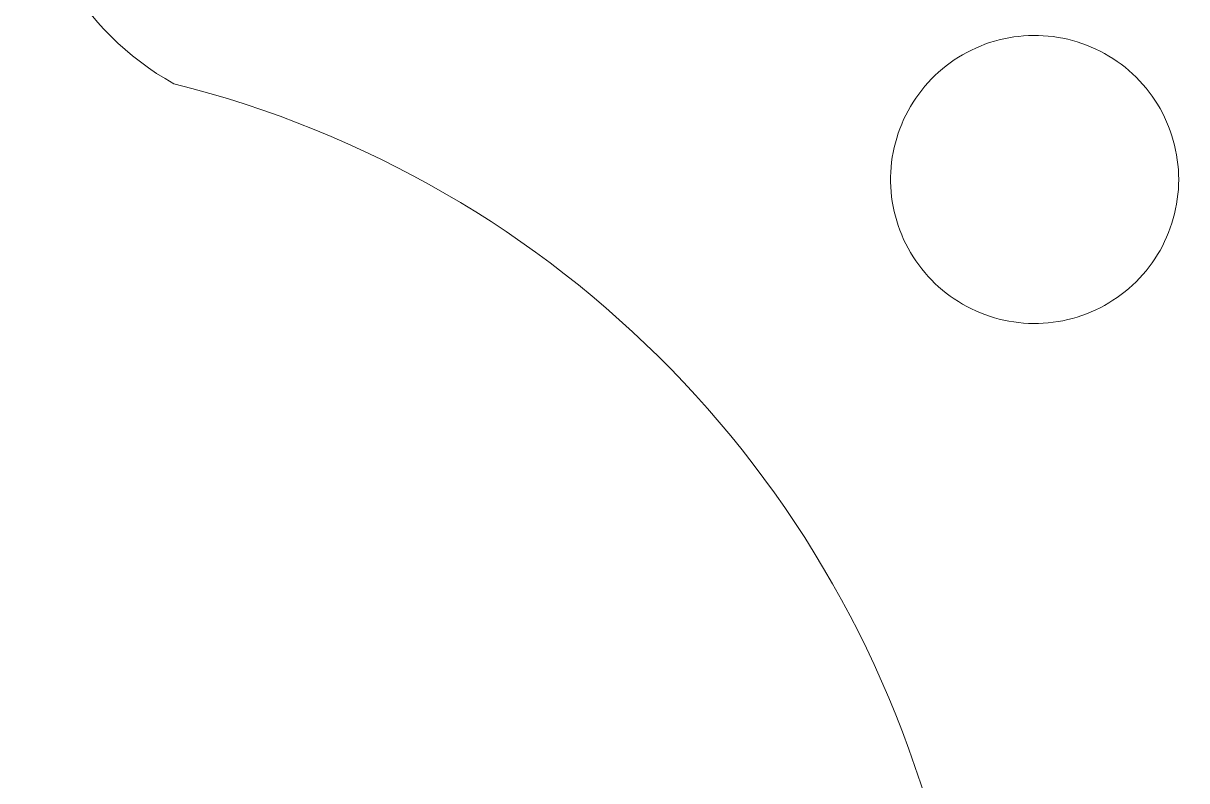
# Model space of a CAD drawing. Header units: millimetres. Extents: x -265 to 308, y -361 to 246.
# Drawn here: x -70.4 to -1.7, y 15.5 to 60.2 of the extents above; entities that cross this region are included whole.
import ezdxf

# ---------------------------------------------------------------- set-up
doc = ezdxf.new("R2010")
doc.units = ezdxf.units.MM
doc.header["$MEASUREMENT"] = 0
doc.layers.add('Layer 1', color=7, linetype='Continuous')

msp = doc.modelspace()

# ---------------------------------------------------------------- linework, layer by layer
at = {"layer": 'Layer 1', "lineweight": 9}
for points, knots in [([(51.3016, -52.0856), (51.3016, -52.0856), (29.7302, -52.0856), (29.7302, -52.0856), (29.7302, -52.0856), (29.7302, -52.0856), (29.7302, -52.0856), (29.7302, -52.0856), (29.7302, -52.0856), (29.7302, -52.0856), (29.7302, -56.5855), (29.7302, -56.5855), (29.7302, -56.5855), (29.7302, -56.5855), (-5.2697, -56.5855), (-5.2697, -56.5855), (-5.2697, -56.5855), (-5.2697, -56.5855), (-5.2697, -52.0856), (-5.2697, -52.0856), (-5.2697, -52.0856), (-5.2697, -52.0856), (-5.2697, -52.0856), (-5.2697, -52.0856), (-5.2697, -52.0856), (-5.2697, -52.0856), (-36.6373, -52.0856), (-36.6373, -52.0856), (-36.6373, -52.0856), (-36.6373, -52.0856), (-36.6373, -52.0856), (-36.6373, -52.0856), (-36.6373, -52.0856), (-18.6387, -36.9159), (-10.6522, -12.9439), (-15.9563, 9.9894), (-15.9563, 9.9894), (-21.2604, 32.9227), (-38.6692, 50.8796), (-61.5008, 56.606), (-61.5008, 56.606), (-61.5008, 56.606), (-61.5008, 56.606), (-61.5008, 56.606), (-61.5008, 56.606), (-67.0368, 59.678), (-70.3791, 65.5982), (-70.1494, 71.9253), (-70.1494, 71.9253), (-69.9197, 78.2524), (-66.0818, 83.9493), (-60.3376, 86.6117), (-60.3376, 86.6117), (-60.3376, 86.6117), (-60.3376, 86.6117), (-60.3376, 86.6117), (-60.3376, 86.6117), (-60.3376, 86.6117), (-59.4048, 86.797), (-59.4048, 86.797), (-59.4048, 86.797), (-59.4048, 86.797), (-58.456, 86.9607), (-58.456, 86.9607), (-58.456, 86.9607), (-58.456, 86.9607), (-57.4916, 87.1031), (-57.4916, 87.1031), (-57.4916, 87.1031), (-57.4916, 87.1031), (-56.512, 87.2239), (-56.512, 87.2239), (-56.512, 87.2239), (-56.512, 87.2239), (-55.5176, 87.3234), (-55.5176, 87.3234), (-55.5176, 87.3234), (-55.5176, 87.3234), (-54.5088, 87.4014), (-54.5088, 87.4014), (-54.5088, 87.4014), (-54.5088, 87.4014), (-53.486, 87.4582), (-53.486, 87.4582), (-53.486, 87.4582), (-53.486, 87.4582), (-52.4496, 87.4937), (-52.4496, 87.4937), (-52.4496, 87.4937), (-52.4496, 87.4937), (-51.4, 87.5078), (-51.4, 87.5078), (-51.4, 87.5078), (-51.4, 87.5078), (-50.3376, 87.5008), (-50.3376, 87.5008), (-50.3376, 87.5008), (-50.3376, 87.5008), (-49.2629, 87.4726), (-49.2629, 87.4726), (-49.2629, 87.4726), (-49.2629, 87.4726), (-48.1762, 87.4231), (-48.1762, 87.4231), (-48.1762, 87.4231), (-48.1762, 87.4231), (-47.0779, 87.3527), (-47.0779, 87.3527), (-47.0779, 87.3527), (-47.0779, 87.3527), (-45.9684, 87.261), (-45.9684, 87.261), (-45.9684, 87.261), (-45.9684, 87.261), (-44.8481, 87.1485), (-44.8481, 87.1485), (-44.8481, 87.1485), (-44.8481, 87.1485), (-43.7176, 87.0148), (-43.7176, 87.0148), (-43.7176, 87.0148), (-43.7176, 87.0148), (-42.577, 86.8603), (-42.577, 86.8603), (-42.577, 86.8603), (-42.577, 86.8603), (-41.4269, 86.6847), (-41.4269, 86.6847), (-41.4269, 86.6847), (-41.4269, 86.6847), (-40.2677, 86.4883), (-40.2677, 86.4883), (-40.2677, 86.4883), (-40.2677, 86.4883), (-39.0996, 86.2709), (-39.0996, 86.2709), (-39.0996, 86.2709), (-39.0996, 86.2709), (-37.9233, 86.0329), (-37.9233, 86.0329), (-37.9233, 86.0329), (-37.9233, 86.0329), (-36.739, 85.7739), (-36.739, 85.7739), (-36.739, 85.7739), (-36.739, 85.7739), (-35.5473, 85.4943), (-35.5473, 85.4943), (-35.5473, 85.4943), (-35.5473, 85.4943), (-34.3483, 85.194), (-34.3483, 85.194), (-34.3483, 85.194), (-34.3483, 85.194), (-33.1427, 84.8729), (-33.1427, 84.8729), (-33.1427, 84.8729), (-33.1427, 84.8729), (-31.9307, 84.5312), (-31.9307, 84.5312), (-31.9307, 84.5312), (-31.9307, 84.5312), (-30.7128, 84.169), (-30.7128, 84.169), (-30.7128, 84.169), (-30.7128, 84.169), (-29.4894, 83.786), (-29.4894, 83.786), (-29.4894, 83.786), (-29.4894, 83.786), (-28.2609, 83.3827), (-28.2609, 83.3827), (-28.2609, 83.3827), (-28.2609, 83.3827), (-27.0277, 82.9588), (-27.0277, 82.9588), (-27.0277, 82.9588), (-27.0277, 82.9588), (-25.7902, 82.5144), (-25.7902, 82.5144), (-25.7902, 82.5144), (-25.7902, 82.5144), (-24.5488, 82.0497), (-24.5488, 82.0497), (-24.5488, 82.0497), (-24.5488, 82.0497), (-23.3039, 81.5646), (-23.3039, 81.5646), (-23.3039, 81.5646), (-23.3039, 81.5646), (-22.0559, 81.0591), (-22.0559, 81.0591), (-22.0559, 81.0591), (-22.0559, 81.0591), (-20.8053, 80.5333), (-20.8053, 80.5333), (-20.8053, 80.5333), (-20.8053, 80.5333), (-19.5523, 79.9872), (-19.5523, 79.9872), (-19.5523, 79.9872), (-19.5523, 79.9872), (-18.2975, 79.4209), (-18.2975, 79.4209), (-18.2975, 79.4209), (-18.2975, 79.4209), (-17.0412, 78.8344), (-17.0412, 78.8344), (-17.0412, 78.8344), (-17.0412, 78.8344), (-15.7839, 78.2277), (-15.7839, 78.2277), (-15.7839, 78.2277), (-15.7839, 78.2277), (-14.5259, 77.6009), (-14.5259, 77.6009), (-14.5259, 77.6009), (-14.5259, 77.6009), (-13.2676, 76.954), (-13.2676, 76.954), (-13.2676, 76.954), (-13.2676, 76.954), (-12.0095, 76.287), (-12.0095, 76.287), (-12.0095, 76.287), (-12.0095, 76.287), (-10.7519, 75.6001), (-10.7519, 75.6001), (-10.7519, 75.6001), (-10.7519, 75.6001), (-9.4953, 74.8931), (-9.4953, 74.8931), (-9.4953, 74.8931), (-9.4953, 74.8931), (-8.24, 74.1662), (-8.24, 74.1662), (-8.24, 74.1662), (-8.24, 74.1662), (-6.9865, 73.4195), (-6.9865, 73.4195), (-6.9865, 73.4195), (-6.9865, 73.4195), (-5.7352, 72.6527), (-5.7352, 72.6527), (-5.7352, 72.6527), (-5.7352, 72.6527), (-4.4864, 71.8662), (-4.4864, 71.8662), (-4.4864, 71.8662), (-4.4864, 71.8662), (-3.2406, 71.0598), (-3.2406, 71.0598), (-3.2406, 71.0598), (-3.2406, 71.0598), (-1.9983, 70.2338), (-1.9983, 70.2338), (-1.9983, 70.2338), (-1.9983, 70.2338), (-0.7596, 69.388), (-0.7596, 69.388), (-0.7596, 69.388), (-0.7596, 69.388), (0.4748, 68.5225), (0.4748, 68.5225), (0.4748, 68.5225), (0.4748, 68.5225), (1.7047, 67.6374), (1.7047, 67.6374), (1.7047, 67.6374), (1.7047, 67.6374), (2.9295, 66.7326), (2.9295, 66.7326), (2.9295, 66.7326), (2.9295, 66.7326), (4.149, 65.8083), (4.149, 65.8083), (4.149, 65.8083), (4.149, 65.8083), (5.3626, 64.8643), (5.3626, 64.8643), (5.3626, 64.8643), (5.3626, 64.8643), (6.5701, 63.9009), (6.5701, 63.9009), (6.5701, 63.9009), (6.5701, 63.9009), (7.7709, 62.9181), (7.7709, 62.9181), (7.7709, 62.9181), (7.7709, 62.9181), (8.9647, 61.9158), (8.9647, 61.9158), (8.9647, 61.9158), (8.9647, 61.9158), (10.1511, 60.8941), (10.1511, 60.8941), (10.1511, 60.8941), (10.1511, 60.8941), (11.3297, 59.8531), (11.3297, 59.8531), (11.3297, 59.8531), (11.3297, 59.8531), (12.5001, 58.7926), (12.5001, 58.7926), (12.5001, 58.7926), (12.5001, 58.7926), (13.6618, 57.7129), (13.6618, 57.7129), (13.6618, 57.7129), (13.6618, 57.7129), (14.8144, 56.614), (14.8144, 56.614), (14.8144, 56.614), (14.8144, 56.614), (15.9576, 55.4959), (15.9576, 55.4959), (15.9576, 55.4959), (15.9576, 55.4959), (17.091, 54.3585), (17.091, 54.3585), (17.091, 54.3585), (17.091, 54.3585), (18.2142, 53.202), (18.2142, 53.202), (18.2142, 53.202), (18.2142, 53.202), (19.3266, 52.0265), (19.3266, 52.0265), (19.3266, 52.0265), (19.3266, 52.0265), (20.4281, 50.8319), (20.4281, 50.8319), (20.4281, 50.8319), (20.4281, 50.8319), (21.5181, 49.6183), (21.5181, 49.6183), (21.5181, 49.6183), (21.5181, 49.6183), (22.5962, 48.3856), (22.5962, 48.3856), (22.5962, 48.3856), (22.5962, 48.3856), (23.662, 47.1339), (23.662, 47.1339), (23.662, 47.1339), (23.662, 47.1339), (24.7153, 45.8634), (24.7153, 45.8634), (24.7153, 45.8634), (24.7153, 45.8634), (25.7554, 44.574), (25.7554, 44.574), (25.7554, 44.574), (25.7554, 44.574), (26.782, 43.2658), (26.782, 43.2658), (26.782, 43.2658), (26.782, 43.2658), (27.7947, 41.9386), (27.7947, 41.9386), (27.7947, 41.9386), (27.7947, 41.9386), (28.7931, 40.5928), (28.7931, 40.5928), (28.7931, 40.5928), (28.7931, 40.5928), (29.7769, 39.2282), (29.7769, 39.2282), (29.7769, 39.2282), (29.7769, 39.2282), (30.7456, 37.8449), (30.7456, 37.8449), (30.7456, 37.8449), (30.7456, 37.8449), (31.6987, 36.4429), (31.6987, 36.4429), (31.6987, 36.4429), (31.6987, 36.4429), (32.636, 35.0224), (32.636, 35.0224), (32.636, 35.0224), (32.636, 35.0224), (33.5569, 33.5832), (33.5569, 33.5832), (33.5569, 33.5832), (33.5569, 33.5832), (34.4612, 32.1254), (34.4612, 32.1254), (34.4612, 32.1254), (34.4612, 32.1254), (35.3483, 30.6492), (35.3483, 30.6492), (35.3483, 30.6492), (35.3483, 30.6492), (36.2179, 29.1544), (36.2179, 29.1544), (36.2179, 29.1544), (36.2179, 29.1544), (37.0695, 27.6413), (37.0695, 27.6413), (37.0695, 27.6413), (37.0695, 27.6413), (37.9029, 26.1096), (37.9029, 26.1096), (37.9029, 26.1096), (37.9029, 26.1096), (38.7175, 24.5596), (38.7175, 24.5596), (38.7175, 24.5596), (38.7175, 24.5596), (39.5129, 22.9914), (39.5129, 22.9914), (39.5129, 22.9914), (39.5129, 22.9914), (40.2889, 21.4047), (40.2889, 21.4047), (40.2889, 21.4047), (40.2889, 21.4047), (41.0448, 19.7998), (41.0448, 19.7998), (41.0448, 19.7998), (41.0448, 19.7998), (41.7805, 18.1768), (41.7805, 18.1768), (41.7805, 18.1768), (41.7805, 18.1768), (42.4953, 16.5354), (42.4953, 16.5354), (42.4953, 16.5354), (42.4953, 16.5354), (43.1891, 14.876), (43.1891, 14.876), (43.1891, 14.876), (43.1891, 14.876), (43.8613, 13.1984), (43.8613, 13.1984), (43.8613, 13.1984), (43.8613, 13.1984), (44.5114, 11.5028), (44.5114, 11.5028), (44.5114, 11.5028), (44.5114, 11.5028), (45.1393, 9.7891), (45.1393, 9.7891), (45.1393, 9.7891), (45.1393, 9.7891), (45.7443, 8.0574), (45.7443, 8.0574), (45.7443, 8.0574), (45.7443, 8.0574), (46.3262, 6.3078), (46.3262, 6.3078), (46.3262, 6.3078), (46.3262, 6.3078), (46.8844, 4.5402), (46.8844, 4.5402), (46.8844, 4.5402), (46.8844, 4.5402), (47.4187, 2.7547), (47.4187, 2.7547), (47.4187, 2.7547), (47.4187, 2.7547), (47.9287, 0.9513), (47.9287, 0.9513), (47.9287, 0.9513), (47.9287, 0.9513), (48.4138, -0.87), (48.4138, -0.87), (48.4138, -0.87), (48.4138, -0.87), (48.8737, -2.709), (48.8737, -2.709), (48.8737, -2.709), (48.8737, -2.709), (49.308, -4.5657), (49.308, -4.5657), (49.308, -4.5657), (49.308, -4.5657), (49.7163, -6.44), (49.7163, -6.44), (49.7163, -6.44), (49.7163, -6.44), (50.0982, -8.3323), (50.0982, -8.3323), (50.0982, -8.3323), (50.0982, -8.3323), (50.4533, -10.242), (50.4533, -10.242), (50.4533, -10.242), (50.4533, -10.242), (50.7812, -12.1693), (50.7812, -12.1693), (50.7812, -12.1693), (50.7812, -12.1693), (51.0814, -14.1142), (51.0814, -14.1142), (51.0814, -14.1142), (51.0814, -14.1142), (51.3536, -16.0768), (51.3536, -16.0768), (51.3536, -16.0768), (51.3536, -16.0768), (51.5974, -18.0567), (51.5974, -18.0567), (51.5974, -18.0567), (51.5974, -18.0567), (51.8124, -20.0541), (51.8124, -20.0541), (51.8124, -20.0541), (51.8124, -20.0541), (51.998, -22.0689), (51.998, -22.0689), (51.998, -22.0689), (51.998, -22.0689), (52.1541, -24.1012), (52.1541, -24.1012), (52.1541, -24.1012), (52.1541, -24.1012), (52.2801, -26.1508), (52.2801, -26.1508), (52.2801, -26.1508), (52.2801, -26.1508), (52.3757, -28.2177), (52.3757, -28.2177), (52.3757, -28.2177), (52.3757, -28.2177), (52.4404, -30.3019), (52.4404, -30.3019), (52.4404, -30.3019), (52.4404, -30.3019), (52.4739, -32.4032), (52.4739, -32.4032), (52.4739, -32.4032), (52.4739, -32.4032), (52.4756, -34.5218), (52.4756, -34.5218), (52.4756, -34.5218), (52.4756, -34.5218), (52.4454, -36.6575), (52.4454, -36.6575), (52.4454, -36.6575), (52.4454, -36.6575), (52.3826, -38.8105), (52.3826, -38.8105), (52.3826, -38.8105), (52.3826, -38.8105), (52.287, -40.9805), (52.287, -40.9805), (52.287, -40.9805), (52.287, -40.9805), (52.1581, -43.1675), (52.1581, -43.1675), (52.1581, -43.1675), (52.1581, -43.1675), (51.9955, -45.3716), (51.9955, -45.3716), (51.9955, -45.3716), (51.9955, -45.3716), (51.7988, -47.5927), (51.7988, -47.5927), (51.7988, -47.5927), (51.7988, -47.5927), (51.5676, -49.8307), (51.5676, -49.8307), (51.5676, -49.8307), (51.5676, -49.8307), (51.3016, -52.0856), (51.3016, -52.0856)], [0, 0, 0, 0, 0.006993, 0.006993, 0.006993, 0.006993, 0.013986, 0.013986, 0.013986, 0.013986, 0.020979, 0.020979, 0.020979, 0.020979, 0.027972, 0.027972, 0.027972, 0.027972, 0.034965, 0.034965, 0.034965, 0.034965, 0.041958, 0.041958, 0.041958, 0.041958, 0.048951, 0.048951, 0.048951, 0.048951, 0.0559441, 0.0559441, 0.0559441, 0.0559441, 0.0629371, 0.0629371, 0.0629371, 0.0629371, 0.0699301, 0.0699301, 0.0699301, 0.0699301, 0.0769231, 0.0769231, 0.0769231, 0.0769231, 0.0839161, 0.0839161, 0.0839161, 0.0839161, 0.0909091, 0.0909091, 0.0909091, 0.0909091, 0.0979021, 0.0979021, 0.0979021, 0.0979021, 0.1048951, 0.1048951, 0.1048951, 0.1048951, 0.1118881, 0.1118881, 0.1118881, 0.1118881, 0.1188811, 0.1188811, 0.1188811, 0.1188811, 0.1258741, 0.1258741, 0.1258741, 0.1258741, 0.1328671, 0.1328671, 0.1328671, 0.1328671, 0.1398601, 0.1398601, 0.1398601, 0.1398601, 0.1468531, 0.1468531, 0.1468531, 0.1468531, 0.1538462, 0.1538462, 0.1538462, 0.1538462, 0.1608392, 0.1608392, 0.1608392, 0.1608392, 0.1678322, 0.1678322, 0.1678322, 0.1678322, 0.1748252, 0.1748252, 0.1748252, 0.1748252, 0.1818182, 0.1818182, 0.1818182, 0.1818182, 0.1888112, 0.1888112, 0.1888112, 0.1888112, 0.1958042, 0.1958042, 0.1958042, 0.1958042, 0.2027972, 0.2027972, 0.2027972, 0.2027972, 0.2097902, 0.2097902, 0.2097902, 0.2097902, 0.2167832, 0.2167832, 0.2167832, 0.2167832, 0.2237762, 0.2237762, 0.2237762, 0.2237762, 0.2307692, 0.2307692, 0.2307692, 0.2307692, 0.2377622, 0.2377622, 0.2377622, 0.2377622, 0.2447552, 0.2447552, 0.2447552, 0.2447552, 0.2517483, 0.2517483, 0.2517483, 0.2517483, 0.2587413, 0.2587413, 0.2587413, 0.2587413, 0.2657343, 0.2657343, 0.2657343, 0.2657343, 0.2727273, 0.2727273, 0.2727273, 0.2727273, 0.2797203, 0.2797203, 0.2797203, 0.2797203, 0.2867133, 0.2867133, 0.2867133, 0.2867133, 0.2937063, 0.2937063, 0.2937063, 0.2937063, 0.3006993, 0.3006993, 0.3006993, 0.3006993, 0.3076923, 0.3076923, 0.3076923, 0.3076923, 0.3146853, 0.3146853, 0.3146853, 0.3146853, 0.3216783, 0.3216783, 0.3216783, 0.3216783, 0.3286713, 0.3286713, 0.3286713, 0.3286713, 0.3356643, 0.3356643, 0.3356643, 0.3356643, 0.3426573, 0.3426573, 0.3426573, 0.3426573, 0.3496503, 0.3496503, 0.3496503, 0.3496503, 0.3566434, 0.3566434, 0.3566434, 0.3566434, 0.3636364, 0.3636364, 0.3636364, 0.3636364, 0.3706294, 0.3706294, 0.3706294, 0.3706294, 0.3776224, 0.3776224, 0.3776224, 0.3776224, 0.3846154, 0.3846154, 0.3846154, 0.3846154, 0.3916084, 0.3916084, 0.3916084, 0.3916084, 0.3986014, 0.3986014, 0.3986014, 0.3986014, 0.4055944, 0.4055944, 0.4055944, 0.4055944, 0.4125874, 0.4125874, 0.4125874, 0.4125874, 0.4195804, 0.4195804, 0.4195804, 0.4195804, 0.4265734, 0.4265734, 0.4265734, 0.4265734, 0.4335664, 0.4335664, 0.4335664, 0.4335664, 0.4405594, 0.4405594, 0.4405594, 0.4405594, 0.4475524, 0.4475524, 0.4475524, 0.4475524, 0.4545455, 0.4545455, 0.4545455, 0.4545455, 0.4615385, 0.4615385, 0.4615385, 0.4615385, 0.4685315, 0.4685315, 0.4685315, 0.4685315, 0.4755245, 0.4755245, 0.4755245, 0.4755245, 0.4825175, 0.4825175, 0.4825175, 0.4825175, 0.4895105, 0.4895105, 0.4895105, 0.4895105, 0.4965035, 0.4965035, 0.4965035, 0.4965035, 0.5034965, 0.5034965, 0.5034965, 0.5034965, 0.5104895, 0.5104895, 0.5104895, 0.5104895, 0.5174825, 0.5174825, 0.5174825, 0.5174825, 0.5244755, 0.5244755, 0.5244755, 0.5244755, 0.5314685, 0.5314685, 0.5314685, 0.5314685, 0.5384615, 0.5384615, 0.5384615, 0.5384615, 0.5454545, 0.5454545, 0.5454545, 0.5454545, 0.5524476, 0.5524476, 0.5524476, 0.5524476, 0.5594406, 0.5594406, 0.5594406, 0.5594406, 0.5664336, 0.5664336, 0.5664336, 0.5664336, 0.5734266, 0.5734266, 0.5734266, 0.5734266, 0.5804196, 0.5804196, 0.5804196, 0.5804196, 0.5874126, 0.5874126, 0.5874126, 0.5874126, 0.5944056, 0.5944056, 0.5944056, 0.5944056, 0.6013986, 0.6013986, 0.6013986, 0.6013986, 0.6083916, 0.6083916, 0.6083916, 0.6083916, 0.6153846, 0.6153846, 0.6153846, 0.6153846, 0.6223776, 0.6223776, 0.6223776, 0.6223776, 0.6293706, 0.6293706, 0.6293706, 0.6293706, 0.6363636, 0.6363636, 0.6363636, 0.6363636, 0.6433566, 0.6433566, 0.6433566, 0.6433566, 0.6503497, 0.6503497, 0.6503497, 0.6503497, 0.6573427, 0.6573427, 0.6573427, 0.6573427, 0.6643357, 0.6643357, 0.6643357, 0.6643357, 0.6713287, 0.6713287, 0.6713287, 0.6713287, 0.6783217, 0.6783217, 0.6783217, 0.6783217, 0.6853147, 0.6853147, 0.6853147, 0.6853147, 0.6923077, 0.6923077, 0.6923077, 0.6923077, 0.6993007, 0.6993007, 0.6993007, 0.6993007, 0.7062937, 0.7062937, 0.7062937, 0.7062937, 0.7132867, 0.7132867, 0.7132867, 0.7132867, 0.7202797, 0.7202797, 0.7202797, 0.7202797, 0.7272727, 0.7272727, 0.7272727, 0.7272727, 0.7342657, 0.7342657, 0.7342657, 0.7342657, 0.7412587, 0.7412587, 0.7412587, 0.7412587, 0.7482517, 0.7482517, 0.7482517, 0.7482517, 0.7552448, 0.7552448, 0.7552448, 0.7552448, 0.7622378, 0.7622378, 0.7622378, 0.7622378, 0.7692308, 0.7692308, 0.7692308, 0.7692308, 0.7762238, 0.7762238, 0.7762238, 0.7762238, 0.7832168, 0.7832168, 0.7832168, 0.7832168, 0.7902098, 0.7902098, 0.7902098, 0.7902098, 0.7972028, 0.7972028, 0.7972028, 0.7972028, 0.8041958, 0.8041958, 0.8041958, 0.8041958, 0.8111888, 0.8111888, 0.8111888, 0.8111888, 0.8181818, 0.8181818, 0.8181818, 0.8181818, 0.8251748, 0.8251748, 0.8251748, 0.8251748, 0.8321678, 0.8321678, 0.8321678, 0.8321678, 0.8391608, 0.8391608, 0.8391608, 0.8391608, 0.8461538, 0.8461538, 0.8461538, 0.8461538, 0.8531469, 0.8531469, 0.8531469, 0.8531469, 0.8601399, 0.8601399, 0.8601399, 0.8601399, 0.8671329, 0.8671329, 0.8671329, 0.8671329, 0.8741259, 0.8741259, 0.8741259, 0.8741259, 0.8811189, 0.8811189, 0.8811189, 0.8811189, 0.8881119, 0.8881119, 0.8881119, 0.8881119, 0.8951049, 0.8951049, 0.8951049, 0.8951049, 0.9020979, 0.9020979, 0.9020979, 0.9020979, 0.9090909, 0.9090909, 0.9090909, 0.9090909, 0.9160839, 0.9160839, 0.9160839, 0.9160839, 0.9230769, 0.9230769, 0.9230769, 0.9230769, 0.9300699, 0.9300699, 0.9300699, 0.9300699, 0.9370629, 0.9370629, 0.9370629, 0.9370629, 0.9440559, 0.9440559, 0.9440559, 0.9440559, 0.951049, 0.951049, 0.951049, 0.951049, 0.958042, 0.958042, 0.958042, 0.958042, 0.965035, 0.965035, 0.965035, 0.965035, 0.972028, 0.972028, 0.972028, 0.972028, 0.979021, 0.979021, 0.979021, 0.979021, 0.986014, 0.986014, 0.986014, 0.986014, 1, 1, 1, 1]), ([(-2.2019, 50.9513), (-2.2019, 50.9513), (-2.2069, 51.2431), (-2.2069, 51.2431), (-2.2069, 51.2431), (-2.2069, 51.2431), (-2.2219, 51.5346), (-2.2219, 51.5346), (-2.2219, 51.5346), (-2.2219, 51.5346), (-2.2469, 51.8252), (-2.2469, 51.8252), (-2.2469, 51.8252), (-2.2469, 51.8252), (-2.2819, 52.115), (-2.2819, 52.115), (-2.2819, 52.115), (-2.2819, 52.115), (-2.3268, 52.4033), (-2.3268, 52.4033), (-2.3268, 52.4033), (-2.3268, 52.4033), (-2.3816, 52.69), (-2.3816, 52.69), (-2.3816, 52.69), (-2.3816, 52.69), (-2.4461, 52.9745), (-2.4461, 52.9745), (-2.4461, 52.9745), (-2.4461, 52.9745), (-2.5205, 53.2567), (-2.5205, 53.2567), (-2.5205, 53.2567), (-2.5205, 53.2567), (-2.6045, 53.5363), (-2.6045, 53.5363), (-2.6045, 53.5363), (-2.6045, 53.5363), (-2.698, 53.8126), (-2.698, 53.8126), (-2.698, 53.8126), (-2.698, 53.8126), (-2.8009, 54.0857), (-2.8009, 54.0857), (-2.8009, 54.0857), (-2.8009, 54.0857), (-2.9132, 54.3551), (-2.9132, 54.3551), (-2.9132, 54.3551), (-2.9132, 54.3551), (-3.0346, 54.6205), (-3.0346, 54.6205), (-3.0346, 54.6205), (-3.0346, 54.6205), (-3.1651, 54.8815), (-3.1651, 54.8815), (-3.1651, 54.8815), (-3.1651, 54.8815), (-3.3044, 55.138), (-3.3044, 55.138), (-3.3044, 55.138), (-3.3044, 55.138), (-3.4525, 55.3894), (-3.4525, 55.3894), (-3.4525, 55.3894), (-3.4525, 55.3894), (-3.6091, 55.6356), (-3.6091, 55.6356), (-3.6091, 55.6356), (-3.6091, 55.6356), (-3.7741, 55.8764), (-3.7741, 55.8764), (-3.7741, 55.8764), (-3.7741, 55.8764), (-3.9472, 56.1112), (-3.9472, 56.1112), (-3.9472, 56.1112), (-3.9472, 56.1112), (-4.1284, 56.3401), (-4.1284, 56.3401), (-4.1284, 56.3401), (-4.1284, 56.3401), (-4.3172, 56.5625), (-4.3172, 56.5625), (-4.3172, 56.5625), (-4.3172, 56.5625), (-4.5136, 56.7785), (-4.5136, 56.7785), (-4.5136, 56.7785), (-4.5136, 56.7785), (-4.7173, 56.9875), (-4.7173, 56.9875), (-4.7173, 56.9875), (-4.7173, 56.9875), (-4.928, 57.1894), (-4.928, 57.1894), (-4.928, 57.1894), (-4.928, 57.1894), (-5.1455, 57.3838), (-5.1455, 57.3838), (-5.1455, 57.3838), (-5.1455, 57.3838), (-5.3697, 57.5708), (-5.3697, 57.5708), (-5.3697, 57.5708), (-5.3697, 57.5708), (-5.6, 57.7499), (-5.6, 57.7499), (-5.6, 57.7499), (-5.6, 57.7499), (-5.8364, 57.921), (-5.8364, 57.921), (-5.8364, 57.921), (-5.8364, 57.921), (-6.0785, 58.084), (-6.0785, 58.084), (-6.0785, 58.084), (-6.0785, 58.084), (-6.3261, 58.2384), (-6.3261, 58.2384), (-6.3261, 58.2384), (-6.3261, 58.2384), (-6.5788, 58.3844), (-6.5788, 58.3844), (-6.5788, 58.3844), (-6.5788, 58.3844), (-6.8365, 58.5215), (-6.8365, 58.5215), (-6.8365, 58.5215), (-6.8365, 58.5215), (-7.0986, 58.6498), (-7.0986, 58.6498), (-7.0986, 58.6498), (-7.0986, 58.6498), (-7.365, 58.7689), (-7.365, 58.7689), (-7.365, 58.7689), (-7.365, 58.7689), (-7.6353, 58.8788), (-7.6353, 58.8788), (-7.6353, 58.8788), (-7.6353, 58.8788), (-7.9092, 58.9794), (-7.9092, 58.9794), (-7.9092, 58.9794), (-7.9092, 58.9794), (-8.1865, 59.0706), (-8.1865, 59.0706), (-8.1865, 59.0706), (-8.1865, 59.0706), (-8.4666, 59.1521), (-8.4666, 59.1521), (-8.4666, 59.1521), (-8.4666, 59.1521), (-8.7495, 59.224), (-8.7495, 59.224), (-8.7495, 59.224), (-8.7495, 59.224), (-9.0346, 59.2862), (-9.0346, 59.2862), (-9.0346, 59.2862), (-9.0346, 59.2862), (-9.3218, 59.3385), (-9.3218, 59.3385), (-9.3218, 59.3385), (-9.3218, 59.3385), (-9.6104, 59.3809), (-9.6104, 59.3809), (-9.6104, 59.3809), (-9.6104, 59.3809), (-9.9005, 59.4135), (-9.9005, 59.4135), (-9.9005, 59.4135), (-9.9005, 59.4135), (-10.1914, 59.4359), (-10.1914, 59.4359), (-10.1914, 59.4359), (-10.1914, 59.4359), (-10.483, 59.4485), (-10.483, 59.4485), (-10.483, 59.4485), (-10.483, 59.4485), (-10.7748, 59.451), (-10.7748, 59.451), (-10.7748, 59.451), (-10.7748, 59.451), (-11.0666, 59.4435), (-11.0666, 59.4435), (-11.0666, 59.4435), (-11.0666, 59.4435), (-11.3578, 59.4259), (-11.3578, 59.4259), (-11.3578, 59.4259), (-11.3578, 59.4259), (-11.6484, 59.3985), (-11.6484, 59.3985), (-11.6484, 59.3985), (-11.6484, 59.3985), (-11.9378, 59.361), (-11.9378, 59.361), (-11.9378, 59.361), (-11.9378, 59.361), (-12.2257, 59.3136), (-12.2257, 59.3136), (-12.2257, 59.3136), (-12.2257, 59.3136), (-12.5119, 59.2564), (-12.5119, 59.2564), (-12.5119, 59.2564), (-12.5119, 59.2564), (-12.7959, 59.1894), (-12.7959, 59.1894), (-12.7959, 59.1894), (-12.7959, 59.1894), (-13.0775, 59.1126), (-13.0775, 59.1126), (-13.0775, 59.1126), (-13.0775, 59.1126), (-13.3562, 59.0261), (-13.3562, 59.0261), (-13.3562, 59.0261), (-13.3562, 59.0261), (-13.6319, 58.9303), (-13.6319, 58.9303), (-13.6319, 58.9303), (-13.6319, 58.9303), (-13.904, 58.8251), (-13.904, 58.8251), (-13.904, 58.8251), (-13.904, 58.8251), (-14.1725, 58.7105), (-14.1725, 58.7105), (-14.1725, 58.7105), (-14.1725, 58.7105), (-14.4367, 58.5868), (-14.4367, 58.5868), (-14.4367, 58.5868), (-14.4367, 58.5868), (-14.6966, 58.454), (-14.6966, 58.454), (-14.6966, 58.454), (-14.6966, 58.454), (-14.9519, 58.3125), (-14.9519, 58.3125), (-14.9519, 58.3125), (-14.9519, 58.3125), (-15.2021, 58.1623), (-15.2021, 58.1623), (-15.2021, 58.1623), (-15.2021, 58.1623), (-15.4469, 58.0036), (-15.4469, 58.0036), (-15.4469, 58.0036), (-15.4469, 58.0036), (-15.6862, 57.8364), (-15.6862, 57.8364), (-15.6862, 57.8364), (-15.6862, 57.8364), (-15.9197, 57.6613), (-15.9197, 57.6613), (-15.9197, 57.6613), (-15.9197, 57.6613), (-16.1469, 57.4783), (-16.1469, 57.4783), (-16.1469, 57.4783), (-16.1469, 57.4783), (-16.3678, 57.2875), (-16.3678, 57.2875), (-16.3678, 57.2875), (-16.3678, 57.2875), (-16.5819, 57.0893), (-16.5819, 57.0893), (-16.5819, 57.0893), (-16.5819, 57.0893), (-16.7892, 56.8838), (-16.7892, 56.8838), (-16.7892, 56.8838), (-16.7892, 56.8838), (-16.9892, 56.6714), (-16.9892, 56.6714), (-16.9892, 56.6714), (-16.9892, 56.6714), (-17.1819, 56.4522), (-17.1819, 56.4522), (-17.1819, 56.4522), (-17.1819, 56.4522), (-17.3669, 56.2265), (-17.3669, 56.2265), (-17.3669, 56.2265), (-17.3669, 56.2265), (-17.544, 55.9945), (-17.544, 55.9945), (-17.544, 55.9945), (-17.544, 55.9945), (-17.7131, 55.7567), (-17.7131, 55.7567), (-17.7131, 55.7567), (-17.7131, 55.7567), (-17.8739, 55.5132), (-17.8739, 55.5132), (-17.8739, 55.5132), (-17.8739, 55.5132), (-18.0263, 55.2643), (-18.0263, 55.2643), (-18.0263, 55.2643), (-18.0263, 55.2643), (-18.1701, 55.0104), (-18.1701, 55.0104), (-18.1701, 55.0104), (-18.1701, 55.0104), (-18.305, 54.7516), (-18.305, 54.7516), (-18.305, 54.7516), (-18.305, 54.7516), (-18.4309, 54.4883), (-18.4309, 54.4883), (-18.4309, 54.4883), (-18.4309, 54.4883), (-18.5478, 54.221), (-18.5478, 54.221), (-18.5478, 54.221), (-18.5478, 54.221), (-18.6554, 53.9497), (-18.6554, 53.9497), (-18.6554, 53.9497), (-18.6554, 53.9497), (-18.7537, 53.6748), (-18.7537, 53.6748), (-18.7537, 53.6748), (-18.7537, 53.6748), (-18.8424, 53.3969), (-18.8424, 53.3969), (-18.8424, 53.3969), (-18.8424, 53.3969), (-18.9216, 53.116), (-18.9216, 53.116), (-18.9216, 53.116), (-18.9216, 53.116), (-18.9911, 52.8325), (-18.9911, 52.8325), (-18.9911, 52.8325), (-18.9911, 52.8325), (-19.0508, 52.5469), (-19.0508, 52.5469), (-19.0508, 52.5469), (-19.0508, 52.5469), (-19.1006, 52.2593), (-19.1006, 52.2593), (-19.1006, 52.2593), (-19.1006, 52.2593), (-19.1405, 51.9702), (-19.1405, 51.9702), (-19.1405, 51.9702), (-19.1405, 51.9702), (-19.1706, 51.68), (-19.1706, 51.68), (-19.1706, 51.68), (-19.1706, 51.68), (-19.1906, 51.3888), (-19.1906, 51.3888), (-19.1906, 51.3888), (-19.1906, 51.3888), (-19.2006, 51.0972), (-19.2006, 51.0972), (-19.2006, 51.0972), (-19.2006, 51.0972), (-19.2006, 50.8053), (-19.2006, 50.8053), (-19.2006, 50.8053), (-19.2006, 50.8053), (-19.1906, 50.5137), (-19.1906, 50.5137), (-19.1906, 50.5137), (-19.1906, 50.5137), (-19.1706, 50.2226), (-19.1706, 50.2226), (-19.1706, 50.2226), (-19.1706, 50.2226), (-19.1405, 49.9323), (-19.1405, 49.9323), (-19.1405, 49.9323), (-19.1405, 49.9323), (-19.1006, 49.6432), (-19.1006, 49.6432), (-19.1006, 49.6432), (-19.1006, 49.6432), (-19.0508, 49.3557), (-19.0508, 49.3557), (-19.0508, 49.3557), (-19.0508, 49.3557), (-18.9911, 49.07), (-18.9911, 49.07), (-18.9911, 49.07), (-18.9911, 49.07), (-18.9216, 48.7865), (-18.9216, 48.7865), (-18.9216, 48.7865), (-18.9216, 48.7865), (-18.8424, 48.5056), (-18.8424, 48.5056), (-18.8424, 48.5056), (-18.8424, 48.5056), (-18.7537, 48.2277), (-18.7537, 48.2277), (-18.7537, 48.2277), (-18.7537, 48.2277), (-18.6554, 47.9529), (-18.6554, 47.9529), (-18.6554, 47.9529), (-18.6554, 47.9529), (-18.5478, 47.6817), (-18.5478, 47.6817), (-18.5478, 47.6817), (-18.5478, 47.6817), (-18.4309, 47.4142), (-18.4309, 47.4142), (-18.4309, 47.4142), (-18.4309, 47.4142), (-18.305, 47.151), (-18.305, 47.151), (-18.305, 47.151), (-18.305, 47.151), (-18.1701, 46.8922), (-18.1701, 46.8922), (-18.1701, 46.8922), (-18.1701, 46.8922), (-18.0263, 46.6382), (-18.0263, 46.6382), (-18.0263, 46.6382), (-18.0263, 46.6382), (-17.8739, 46.3893), (-17.8739, 46.3893), (-17.8739, 46.3893), (-17.8739, 46.3893), (-17.7131, 46.1459), (-17.7131, 46.1459), (-17.7131, 46.1459), (-17.7131, 46.1459), (-17.544, 45.908), (-17.544, 45.908), (-17.544, 45.908), (-17.544, 45.908), (-17.3669, 45.676), (-17.3669, 45.676), (-17.3669, 45.676), (-17.3669, 45.676), (-17.1819, 45.4505), (-17.1819, 45.4505), (-17.1819, 45.4505), (-17.1819, 45.4505), (-16.9892, 45.2312), (-16.9892, 45.2312), (-16.9892, 45.2312), (-16.9892, 45.2312), (-16.7892, 45.0187), (-16.7892, 45.0187), (-16.7892, 45.0187), (-16.7892, 45.0187), (-16.5819, 44.8133), (-16.5819, 44.8133), (-16.5819, 44.8133), (-16.5819, 44.8133), (-16.3678, 44.615), (-16.3678, 44.615), (-16.3678, 44.615), (-16.3678, 44.615), (-16.1469, 44.4243), (-16.1469, 44.4243), (-16.1469, 44.4243), (-16.1469, 44.4243), (-15.9197, 44.2412), (-15.9197, 44.2412), (-15.9197, 44.2412), (-15.9197, 44.2412), (-15.6862, 44.0661), (-15.6862, 44.0661), (-15.6862, 44.0661), (-15.6862, 44.0661), (-15.4469, 43.8991), (-15.4469, 43.8991), (-15.4469, 43.8991), (-15.4469, 43.8991), (-15.2021, 43.7403), (-15.2021, 43.7403), (-15.2021, 43.7403), (-15.2021, 43.7403), (-14.9519, 43.5901), (-14.9519, 43.5901), (-14.9519, 43.5901), (-14.9519, 43.5901), (-14.6966, 43.4485), (-14.6966, 43.4485), (-14.6966, 43.4485), (-14.6966, 43.4485), (-14.4367, 43.3158), (-14.4367, 43.3158), (-14.4367, 43.3158), (-14.4367, 43.3158), (-14.1725, 43.192), (-14.1725, 43.192), (-14.1725, 43.192), (-14.1725, 43.192), (-13.904, 43.0775), (-13.904, 43.0775), (-13.904, 43.0775), (-13.904, 43.0775), (-13.6319, 42.9722), (-13.6319, 42.9722), (-13.6319, 42.9722), (-13.6319, 42.9722), (-13.3562, 42.8764), (-13.3562, 42.8764), (-13.3562, 42.8764), (-13.3562, 42.8764), (-13.0775, 42.7901), (-13.0775, 42.7901), (-13.0775, 42.7901), (-13.0775, 42.7901), (-12.7959, 42.7133), (-12.7959, 42.7133), (-12.7959, 42.7133), (-12.7959, 42.7133), (-12.5119, 42.6463), (-12.5119, 42.6463), (-12.5119, 42.6463), (-12.5119, 42.6463), (-12.2257, 42.589), (-12.2257, 42.589), (-12.2257, 42.589), (-12.2257, 42.589), (-11.9378, 42.5416), (-11.9378, 42.5416), (-11.9378, 42.5416), (-11.9378, 42.5416), (-11.6484, 42.5042), (-11.6484, 42.5042), (-11.6484, 42.5042), (-11.6484, 42.5042), (-11.3578, 42.4766), (-11.3578, 42.4766), (-11.3578, 42.4766), (-11.3578, 42.4766), (-11.0666, 42.4591), (-11.0666, 42.4591), (-11.0666, 42.4591), (-11.0666, 42.4591), (-10.7748, 42.4516), (-10.7748, 42.4516), (-10.7748, 42.4516), (-10.7748, 42.4516), (-10.483, 42.4541), (-10.483, 42.4541), (-10.483, 42.4541), (-10.483, 42.4541), (-10.1914, 42.4666), (-10.1914, 42.4666), (-10.1914, 42.4666), (-10.1914, 42.4666), (-9.9005, 42.4892), (-9.9005, 42.4892), (-9.9005, 42.4892), (-9.9005, 42.4892), (-9.6104, 42.5216), (-9.6104, 42.5216), (-9.6104, 42.5216), (-9.6104, 42.5216), (-9.3218, 42.5641), (-9.3218, 42.5641), (-9.3218, 42.5641), (-9.3218, 42.5641), (-9.0346, 42.6164), (-9.0346, 42.6164), (-9.0346, 42.6164), (-9.0346, 42.6164), (-8.7495, 42.6785), (-8.7495, 42.6785), (-8.7495, 42.6785), (-8.7495, 42.6785), (-8.4666, 42.7504), (-8.4666, 42.7504), (-8.4666, 42.7504), (-8.4666, 42.7504), (-8.1865, 42.8319), (-8.1865, 42.8319), (-8.1865, 42.8319), (-8.1865, 42.8319), (-7.9092, 42.9231), (-7.9092, 42.9231), (-7.9092, 42.9231), (-7.9092, 42.9231), (-7.6353, 43.0237), (-7.6353, 43.0237), (-7.6353, 43.0237), (-7.6353, 43.0237), (-7.365, 43.1337), (-7.365, 43.1337), (-7.365, 43.1337), (-7.365, 43.1337), (-7.0986, 43.2528), (-7.0986, 43.2528), (-7.0986, 43.2528), (-7.0986, 43.2528), (-6.8365, 43.381), (-6.8365, 43.381), (-6.8365, 43.381), (-6.8365, 43.381), (-6.5788, 43.5182), (-6.5788, 43.5182), (-6.5788, 43.5182), (-6.5788, 43.5182), (-6.3261, 43.6641), (-6.3261, 43.6641), (-6.3261, 43.6641), (-6.3261, 43.6641), (-6.0785, 43.8186), (-6.0785, 43.8186), (-6.0785, 43.8186), (-6.0785, 43.8186), (-5.8364, 43.9815), (-5.8364, 43.9815), (-5.8364, 43.9815), (-5.8364, 43.9815), (-5.6, 44.1526), (-5.6, 44.1526), (-5.6, 44.1526), (-5.6, 44.1526), (-5.3697, 44.3318), (-5.3697, 44.3318), (-5.3697, 44.3318), (-5.3697, 44.3318), (-5.1455, 44.5187), (-5.1455, 44.5187), (-5.1455, 44.5187), (-5.1455, 44.5187), (-4.928, 44.7133), (-4.928, 44.7133), (-4.928, 44.7133), (-4.928, 44.7133), (-4.7173, 44.9152), (-4.7173, 44.9152), (-4.7173, 44.9152), (-4.7173, 44.9152), (-4.5136, 45.1242), (-4.5136, 45.1242), (-4.5136, 45.1242), (-4.5136, 45.1242), (-4.3172, 45.34), (-4.3172, 45.34), (-4.3172, 45.34), (-4.3172, 45.34), (-4.1284, 45.5625), (-4.1284, 45.5625), (-4.1284, 45.5625), (-4.1284, 45.5625), (-3.9472, 45.7913), (-3.9472, 45.7913), (-3.9472, 45.7913), (-3.9472, 45.7913), (-3.7741, 46.0261), (-3.7741, 46.0261), (-3.7741, 46.0261), (-3.7741, 46.0261), (-3.6091, 46.2669), (-3.6091, 46.2669), (-3.6091, 46.2669), (-3.6091, 46.2669), (-3.4525, 46.5132), (-3.4525, 46.5132), (-3.4525, 46.5132), (-3.4525, 46.5132), (-3.3044, 46.7647), (-3.3044, 46.7647), (-3.3044, 46.7647), (-3.3044, 46.7647), (-3.1651, 47.021), (-3.1651, 47.021), (-3.1651, 47.021), (-3.1651, 47.021), (-3.0346, 47.282), (-3.0346, 47.282), (-3.0346, 47.282), (-3.0346, 47.282), (-2.9132, 47.5474), (-2.9132, 47.5474), (-2.9132, 47.5474), (-2.9132, 47.5474), (-2.8009, 47.8168), (-2.8009, 47.8168), (-2.8009, 47.8168), (-2.8009, 47.8168), (-2.698, 48.0899), (-2.698, 48.0899), (-2.698, 48.0899), (-2.698, 48.0899), (-2.6045, 48.3664), (-2.6045, 48.3664), (-2.6045, 48.3664), (-2.6045, 48.3664), (-2.5205, 48.6458), (-2.5205, 48.6458), (-2.5205, 48.6458), (-2.5205, 48.6458), (-2.4461, 48.928), (-2.4461, 48.928), (-2.4461, 48.928), (-2.4461, 48.928), (-2.3816, 49.2125), (-2.3816, 49.2125), (-2.3816, 49.2125), (-2.3816, 49.2125), (-2.3268, 49.4993), (-2.3268, 49.4993), (-2.3268, 49.4993), (-2.3268, 49.4993), (-2.2819, 49.7876), (-2.2819, 49.7876), (-2.2819, 49.7876), (-2.2819, 49.7876), (-2.2469, 50.0773), (-2.2469, 50.0773), (-2.2469, 50.0773), (-2.2469, 50.0773), (-2.2219, 50.3681), (-2.2219, 50.3681), (-2.2219, 50.3681), (-2.2219, 50.3681), (-2.2069, 50.6594), (-2.2069, 50.6594), (-2.2069, 50.6594), (-2.2069, 50.6594), (-2.2019, 50.9513), (-2.2019, 50.9513)], [0, 0, 0, 0, 0.0054348, 0.0054348, 0.0054348, 0.0054348, 0.0108696, 0.0108696, 0.0108696, 0.0108696, 0.0163043, 0.0163043, 0.0163043, 0.0163043, 0.0217391, 0.0217391, 0.0217391, 0.0217391, 0.0271739, 0.0271739, 0.0271739, 0.0271739, 0.0326087, 0.0326087, 0.0326087, 0.0326087, 0.0380435, 0.0380435, 0.0380435, 0.0380435, 0.0434783, 0.0434783, 0.0434783, 0.0434783, 0.048913, 0.048913, 0.048913, 0.048913, 0.0543478, 0.0543478, 0.0543478, 0.0543478, 0.0597826, 0.0597826, 0.0597826, 0.0597826, 0.0652174, 0.0652174, 0.0652174, 0.0652174, 0.0706522, 0.0706522, 0.0706522, 0.0706522, 0.076087, 0.076087, 0.076087, 0.076087, 0.0815217, 0.0815217, 0.0815217, 0.0815217, 0.0869565, 0.0869565, 0.0869565, 0.0869565, 0.0923913, 0.0923913, 0.0923913, 0.0923913, 0.0978261, 0.0978261, 0.0978261, 0.0978261, 0.1032609, 0.1032609, 0.1032609, 0.1032609, 0.1086957, 0.1086957, 0.1086957, 0.1086957, 0.1141304, 0.1141304, 0.1141304, 0.1141304, 0.1195652, 0.1195652, 0.1195652, 0.1195652, 0.125, 0.125, 0.125, 0.125, 0.1304348, 0.1304348, 0.1304348, 0.1304348, 0.1358696, 0.1358696, 0.1358696, 0.1358696, 0.1413043, 0.1413043, 0.1413043, 0.1413043, 0.1467391, 0.1467391, 0.1467391, 0.1467391, 0.1521739, 0.1521739, 0.1521739, 0.1521739, 0.1576087, 0.1576087, 0.1576087, 0.1576087, 0.1630435, 0.1630435, 0.1630435, 0.1630435, 0.1684783, 0.1684783, 0.1684783, 0.1684783, 0.173913, 0.173913, 0.173913, 0.173913, 0.1793478, 0.1793478, 0.1793478, 0.1793478, 0.1847826, 0.1847826, 0.1847826, 0.1847826, 0.1902174, 0.1902174, 0.1902174, 0.1902174, 0.1956522, 0.1956522, 0.1956522, 0.1956522, 0.201087, 0.201087, 0.201087, 0.201087, 0.2065217, 0.2065217, 0.2065217, 0.2065217, 0.2119565, 0.2119565, 0.2119565, 0.2119565, 0.2173913, 0.2173913, 0.2173913, 0.2173913, 0.2228261, 0.2228261, 0.2228261, 0.2228261, 0.2282609, 0.2282609, 0.2282609, 0.2282609, 0.2336957, 0.2336957, 0.2336957, 0.2336957, 0.2391304, 0.2391304, 0.2391304, 0.2391304, 0.2445652, 0.2445652, 0.2445652, 0.2445652, 0.25, 0.25, 0.25, 0.25, 0.2554348, 0.2554348, 0.2554348, 0.2554348, 0.2608696, 0.2608696, 0.2608696, 0.2608696, 0.2663043, 0.2663043, 0.2663043, 0.2663043, 0.2717391, 0.2717391, 0.2717391, 0.2717391, 0.2771739, 0.2771739, 0.2771739, 0.2771739, 0.2826087, 0.2826087, 0.2826087, 0.2826087, 0.2880435, 0.2880435, 0.2880435, 0.2880435, 0.2934783, 0.2934783, 0.2934783, 0.2934783, 0.298913, 0.298913, 0.298913, 0.298913, 0.3043478, 0.3043478, 0.3043478, 0.3043478, 0.3097826, 0.3097826, 0.3097826, 0.3097826, 0.3152174, 0.3152174, 0.3152174, 0.3152174, 0.3206522, 0.3206522, 0.3206522, 0.3206522, 0.326087, 0.326087, 0.326087, 0.326087, 0.3315217, 0.3315217, 0.3315217, 0.3315217, 0.3369565, 0.3369565, 0.3369565, 0.3369565, 0.3423913, 0.3423913, 0.3423913, 0.3423913, 0.3478261, 0.3478261, 0.3478261, 0.3478261, 0.3532609, 0.3532609, 0.3532609, 0.3532609, 0.3586957, 0.3586957, 0.3586957, 0.3586957, 0.3641304, 0.3641304, 0.3641304, 0.3641304, 0.3695652, 0.3695652, 0.3695652, 0.3695652, 0.375, 0.375, 0.375, 0.375, 0.3804348, 0.3804348, 0.3804348, 0.3804348, 0.3858696, 0.3858696, 0.3858696, 0.3858696, 0.3913043, 0.3913043, 0.3913043, 0.3913043, 0.3967391, 0.3967391, 0.3967391, 0.3967391, 0.4021739, 0.4021739, 0.4021739, 0.4021739, 0.4076087, 0.4076087, 0.4076087, 0.4076087, 0.4130435, 0.4130435, 0.4130435, 0.4130435, 0.4184783, 0.4184783, 0.4184783, 0.4184783, 0.423913, 0.423913, 0.423913, 0.423913, 0.4293478, 0.4293478, 0.4293478, 0.4293478, 0.4347826, 0.4347826, 0.4347826, 0.4347826, 0.4402174, 0.4402174, 0.4402174, 0.4402174, 0.4456522, 0.4456522, 0.4456522, 0.4456522, 0.451087, 0.451087, 0.451087, 0.451087, 0.4565217, 0.4565217, 0.4565217, 0.4565217, 0.4619565, 0.4619565, 0.4619565, 0.4619565, 0.4673913, 0.4673913, 0.4673913, 0.4673913, 0.4728261, 0.4728261, 0.4728261, 0.4728261, 0.4782609, 0.4782609, 0.4782609, 0.4782609, 0.4836957, 0.4836957, 0.4836957, 0.4836957, 0.4891304, 0.4891304, 0.4891304, 0.4891304, 0.4945652, 0.4945652, 0.4945652, 0.4945652, 0.5, 0.5, 0.5, 0.5, 0.5054348, 0.5054348, 0.5054348, 0.5054348, 0.5108696, 0.5108696, 0.5108696, 0.5108696, 0.5163043, 0.5163043, 0.5163043, 0.5163043, 0.5217391, 0.5217391, 0.5217391, 0.5217391, 0.5271739, 0.5271739, 0.5271739, 0.5271739, 0.5326087, 0.5326087, 0.5326087, 0.5326087, 0.5380435, 0.5380435, 0.5380435, 0.5380435, 0.5434783, 0.5434783, 0.5434783, 0.5434783, 0.548913, 0.548913, 0.548913, 0.548913, 0.5543478, 0.5543478, 0.5543478, 0.5543478, 0.5597826, 0.5597826, 0.5597826, 0.5597826, 0.5652174, 0.5652174, 0.5652174, 0.5652174, 0.5706522, 0.5706522, 0.5706522, 0.5706522, 0.576087, 0.576087, 0.576087, 0.576087, 0.5815217, 0.5815217, 0.5815217, 0.5815217, 0.5869565, 0.5869565, 0.5869565, 0.5869565, 0.5923913, 0.5923913, 0.5923913, 0.5923913, 0.5978261, 0.5978261, 0.5978261, 0.5978261, 0.6032609, 0.6032609, 0.6032609, 0.6032609, 0.6086957, 0.6086957, 0.6086957, 0.6086957, 0.6141304, 0.6141304, 0.6141304, 0.6141304, 0.6195652, 0.6195652, 0.6195652, 0.6195652, 0.625, 0.625, 0.625, 0.625, 0.6304348, 0.6304348, 0.6304348, 0.6304348, 0.6358696, 0.6358696, 0.6358696, 0.6358696, 0.6413043, 0.6413043, 0.6413043, 0.6413043, 0.6467391, 0.6467391, 0.6467391, 0.6467391, 0.6521739, 0.6521739, 0.6521739, 0.6521739, 0.6576087, 0.6576087, 0.6576087, 0.6576087, 0.6630435, 0.6630435, 0.6630435, 0.6630435, 0.6684783, 0.6684783, 0.6684783, 0.6684783, 0.673913, 0.673913, 0.673913, 0.673913, 0.6793478, 0.6793478, 0.6793478, 0.6793478, 0.6847826, 0.6847826, 0.6847826, 0.6847826, 0.6902174, 0.6902174, 0.6902174, 0.6902174, 0.6956522, 0.6956522, 0.6956522, 0.6956522, 0.701087, 0.701087, 0.701087, 0.701087, 0.7065217, 0.7065217, 0.7065217, 0.7065217, 0.7119565, 0.7119565, 0.7119565, 0.7119565, 0.7173913, 0.7173913, 0.7173913, 0.7173913, 0.7228261, 0.7228261, 0.7228261, 0.7228261, 0.7282609, 0.7282609, 0.7282609, 0.7282609, 0.7336957, 0.7336957, 0.7336957, 0.7336957, 0.7391304, 0.7391304, 0.7391304, 0.7391304, 0.7445652, 0.7445652, 0.7445652, 0.7445652, 0.75, 0.75, 0.75, 0.75, 0.7554348, 0.7554348, 0.7554348, 0.7554348, 0.7608696, 0.7608696, 0.7608696, 0.7608696, 0.7663043, 0.7663043, 0.7663043, 0.7663043, 0.7717391, 0.7717391, 0.7717391, 0.7717391, 0.7771739, 0.7771739, 0.7771739, 0.7771739, 0.7826087, 0.7826087, 0.7826087, 0.7826087, 0.7880435, 0.7880435, 0.7880435, 0.7880435, 0.7934783, 0.7934783, 0.7934783, 0.7934783, 0.798913, 0.798913, 0.798913, 0.798913, 0.8043478, 0.8043478, 0.8043478, 0.8043478, 0.8097826, 0.8097826, 0.8097826, 0.8097826, 0.8152174, 0.8152174, 0.8152174, 0.8152174, 0.8206522, 0.8206522, 0.8206522, 0.8206522, 0.826087, 0.826087, 0.826087, 0.826087, 0.8315217, 0.8315217, 0.8315217, 0.8315217, 0.8369565, 0.8369565, 0.8369565, 0.8369565, 0.8423913, 0.8423913, 0.8423913, 0.8423913, 0.8478261, 0.8478261, 0.8478261, 0.8478261, 0.8532609, 0.8532609, 0.8532609, 0.8532609, 0.8586957, 0.8586957, 0.8586957, 0.8586957, 0.8641304, 0.8641304, 0.8641304, 0.8641304, 0.8695652, 0.8695652, 0.8695652, 0.8695652, 0.875, 0.875, 0.875, 0.875, 0.8804348, 0.8804348, 0.8804348, 0.8804348, 0.8858696, 0.8858696, 0.8858696, 0.8858696, 0.8913043, 0.8913043, 0.8913043, 0.8913043, 0.8967391, 0.8967391, 0.8967391, 0.8967391, 0.9021739, 0.9021739, 0.9021739, 0.9021739, 0.9076087, 0.9076087, 0.9076087, 0.9076087, 0.9130435, 0.9130435, 0.9130435, 0.9130435, 0.9184783, 0.9184783, 0.9184783, 0.9184783, 0.923913, 0.923913, 0.923913, 0.923913, 0.9293478, 0.9293478, 0.9293478, 0.9293478, 0.9347826, 0.9347826, 0.9347826, 0.9347826, 0.9402174, 0.9402174, 0.9402174, 0.9402174, 0.9456522, 0.9456522, 0.9456522, 0.9456522, 0.951087, 0.951087, 0.951087, 0.951087, 0.9565217, 0.9565217, 0.9565217, 0.9565217, 0.9619565, 0.9619565, 0.9619565, 0.9619565, 0.9673913, 0.9673913, 0.9673913, 0.9673913, 0.9728261, 0.9728261, 0.9728261, 0.9728261, 0.9782609, 0.9782609, 0.9782609, 0.9782609, 0.9836957, 0.9836957, 0.9836957, 0.9836957, 0.9891304, 0.9891304, 0.9891304, 0.9891304, 1, 1, 1, 1])]:
    msp.add_open_spline(points, degree=3, knots=knots, dxfattribs=at)

doc.saveas('drawing.dxf')
